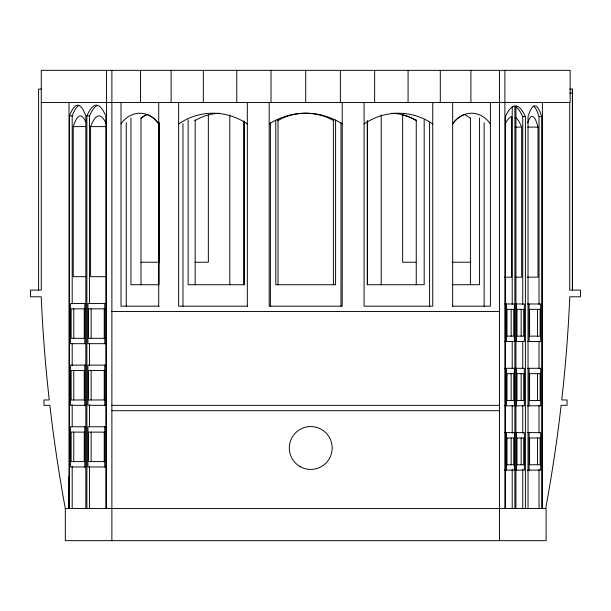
<?xml version="1.0" encoding="UTF-8"?>
<svg xmlns="http://www.w3.org/2000/svg" width="611" height="611" viewBox="0 0 611 611"><rect width="100%" height="100%" fill="white"/><g stroke="black" fill="none" stroke-linecap="round" stroke-linejoin="round"><path stroke-width="0.92" d="M572.408 89.099L572.408 290.088L572.408 89.099L569.727 89.099M68.844 508.78L68.997 476.626M41.273 89.099L38.592 89.099L38.592 290.088M569.727 93.116L572.408 93.116M41.273 102.495L570.139 102.495L570.139 70.341L41.273 70.341L41.273 290.088L30.55 290.088L30.55 296.793L41.197 296.793A1542.049 1542.049 0 0 0 47.681 385.396L49.262 399.968L43.946 399.968L43.946 405.322L49.865 405.322L51.706 420.704A1542.049 1542.049 0 0 0 65.316 508.505L65.316 540.659L546.097 540.659L546.097 508.505L65.316 508.505M69.524 508.505L69.524 115.899L72.19 115.899A327.282 32.108 -90 0 1 78.972 105.474M86.877 508.505L86.877 115.899L89.55 115.899A439.5 43.121 -90 0 1 97.424 105.474M516.096 107.07A489.083 47.986 -90 0 1 522.733 116.594L525.399 116.594L525.399 508.505M533.357 106.169A231.813 22.744 90 0 1 539.032 116.594L541.705 116.594L541.705 508.505M85.548 276.691L73.244 276.691L73.244 126.614L85.41 126.614M105.573 276.691L90.596 276.691L90.596 126.614L105.573 126.614M515.126 127.103L521.679 127.103L521.679 277.173L515.126 277.173M527.69 127.103L537.986 127.103L537.986 277.173L527.301 277.173M141.004 262.234L159.028 262.234M195.069 262.234L208.351 262.234L208.351 114.86M415.931 262.234L402.649 262.234L402.649 114.86M451.972 262.234L470.951 262.234M504.678 277.173L511.69 277.173L511.69 116.594L511.239 116.686A392.606 38.524 90 0 0 505.266 123.834M452.277 284.734L479.551 284.734L479.551 117.984M85.548 303.491L70.578 303.491L70.578 343.688L85.548 343.688M105.558 303.491L87.931 303.491L87.931 343.688L105.558 343.688M504.678 303.973L514.355 303.973L514.355 341.496L504.678 341.496M515.547 303.973L524.345 303.973L524.345 341.496L515.547 341.496M527.301 303.973L540.651 303.973L540.651 341.496L527.301 341.496M158.982 306.172L121.016 306.172L121.016 102.495M247.417 306.172L178.649 306.172L178.649 102.495M452.369 306.172L490.389 306.172L490.389 102.495M85.036 308.853L71.105 308.853L71.105 338.326L85.036 338.326M105.046 308.853L88.458 308.853L88.458 338.326L105.046 338.326M506.893 309.334L513.828 309.334L513.828 336.134L506.893 336.134M516.883 309.334L523.826 309.334L523.826 336.134L516.883 336.134M111.882 311.541L499.531 311.541M85.548 365.126L70.578 365.126L70.578 405.322L85.548 405.322M105.558 365.126L87.931 365.126L87.931 405.322L105.558 405.322M504.678 368.296L514.355 368.296L514.355 405.811L504.678 405.811M515.547 368.296L524.345 368.296L524.345 405.811L515.547 405.811M527.301 368.296L540.651 368.296L540.651 405.811L527.301 405.811M85.036 370.487L71.105 370.487L71.105 399.968L85.036 399.968M105.046 370.487L88.458 370.487L88.458 399.968L105.046 399.968M506.893 373.649L513.828 373.649L513.828 400.449L506.893 400.449M516.883 373.649L523.826 373.649L523.826 400.449L516.883 400.449M111.882 405.337L499.531 405.337M111.882 410.699L499.531 410.699M85.548 426.768L70.578 426.768L70.578 466.964L85.548 466.964M105.558 426.768L87.931 426.768L87.931 466.964L105.558 466.964M85.036 432.122L71.105 432.122L71.105 461.603L85.036 461.603M105.046 432.122L88.458 432.122L88.458 461.603L105.046 461.603M504.678 432.611L514.355 432.611L514.355 470.126L504.678 470.126M515.547 432.611L524.345 432.611L524.345 470.126L515.547 470.126M527.301 432.611L540.651 432.611L540.651 470.126L527.301 470.126M506.893 437.972L513.828 437.972L513.828 464.765L506.893 464.765M516.883 437.972L523.826 437.972L523.826 464.765L516.883 464.765M569.727 102.633L569.727 290.088L580.45 290.088L580.45 296.793L569.803 296.793A1542.049 1542.049 0 0 1 563.319 385.396L561.738 399.968L567.054 399.968L567.054 405.322L561.135 405.322L559.294 420.704A1542.049 1542.049 0 0 1 545.684 508.505M542.408 102.495L542.408 508.505M539.032 116.594L539.032 304.438M539.032 341.633L539.032 368.326M539.032 405.521L539.032 433.168M539.032 469.408L539.032 508.505M537.459 309.334L537.459 336.134M537.459 373.649L537.459 400.449M537.459 437.972L537.459 464.765M529.08 303.973L529.08 341.496M529.08 368.296L529.08 405.811M529.08 432.611L529.08 470.126M528.026 508.505L528.026 116.594A231.813 22.744 -90 0 1 541.705 116.594M522.733 116.594L522.733 304.438M522.733 341.633L522.733 368.326M522.733 405.521L522.733 433.168M522.733 469.408L522.733 508.505M521.152 309.334L521.152 336.134M521.152 373.649L521.152 400.449M521.152 437.972L521.152 464.765M516.982 309.334L516.982 336.134M516.982 373.649L516.982 400.449M516.982 437.972L516.982 464.765M516.463 303.973L516.463 341.496M516.463 368.296L516.463 405.811M516.463 432.611L516.463 470.126M515.936 105.963L515.936 508.505M514.882 105.963L514.882 508.505M512.217 106.917L512.217 304.37M512.217 341.572L512.217 368.28M512.217 405.483L512.217 433.146M512.217 469.393L512.217 508.505M511.163 309.334L511.163 336.134M511.163 373.649L511.163 400.449M511.163 437.972L511.163 464.765M506.993 309.334L506.993 336.134M506.993 373.649L506.993 400.449M506.993 437.972L506.993 464.765M506.466 303.973L506.466 341.496M506.466 368.296L506.466 405.811M506.466 432.611L506.466 470.126M505.419 508.505L505.419 116.594A489.083 47.986 90 0 1 513.729 106.169L517.082 106.169A489.083 47.986 90 0 1 525.399 116.594M504.892 70.341L504.892 508.505M499.531 70.341L499.531 540.659M484.133 122.719L484.133 306.172M470.898 70.341L470.898 102.495M470.424 117.984L470.424 284.734M452.675 102.495L452.675 306.172M440.294 70.341L440.294 102.495M432.756 102.495L432.756 306.172L364.087 306.172L364.087 102.495M429.594 122.719L429.594 306.172M424.179 119.886L424.179 284.734L367.257 284.734L367.257 120.841M416.251 119.886L416.251 284.734M408.079 70.341L408.079 102.495M381.211 114.906L381.211 284.787M374.642 70.341L374.642 102.495M367.501 120.841L367.501 284.734M342.229 102.495L342.229 306.172L269.184 306.172L269.184 102.495M340.984 122.719L340.984 306.172M340.38 70.341L340.38 102.495M335.592 119.886L335.592 284.734L275.782 284.734L275.782 120.841M333.392 119.886L333.392 284.734M305.706 70.341L305.706 102.495M278.013 119.886L278.013 284.734M271.024 70.341L271.024 102.495M270.39 122.719L270.39 306.172M247.325 102.495L247.325 306.172M244.156 121.795L244.156 284.734L188.127 284.734L188.127 119.886M243.911 120.841L243.911 284.734M236.763 70.341L236.763 102.495M229.789 114.906L229.789 284.787M203.326 70.341L203.326 102.495M195.161 119.886L195.161 284.734M182.972 123.674L182.972 306.172M171.111 70.341L171.111 102.495M159.135 122.75L159.135 262.814M158.982 122.75L158.982 284.734L130.96 284.734L130.96 117.984M158.73 102.495L158.73 306.172M140.981 117.984L140.981 284.734M140.507 70.341L140.507 102.495M126.263 122.719L126.263 306.172M111.882 70.341L111.882 540.659M106.52 70.341L106.52 508.505M105.81 508.505L105.81 115.899A439.5 43.121 90 0 0 86.877 115.899M104.756 303.491L104.756 343.688M104.756 365.126L104.756 405.322M104.756 426.768L104.756 466.964M104.237 308.853L104.237 338.326M104.237 370.487L104.237 399.968M104.237 432.122L104.237 461.603M91.123 308.853L91.123 338.326M91.123 370.487L91.123 399.968M91.123 432.122L91.123 461.603M89.55 115.899L89.55 303.621M89.55 343.649L89.55 365.561M89.55 404.635L89.55 426.547M89.55 466.575L89.55 508.505M85.83 508.505L85.83 115.899A327.282 32.108 -90 0 0 69.524 115.899M84.776 303.491L84.776 343.688M84.776 365.126L84.776 405.322M84.776 426.768L84.776 466.964M84.249 308.853L84.249 338.326M84.249 370.487L84.249 399.968M84.249 432.122L84.249 461.603M73.771 308.853L73.771 338.326M73.771 370.487L73.771 399.968M73.771 432.122L73.771 461.603M72.19 115.899L72.19 303.621M72.19 343.649L72.19 365.561M72.19 404.635L72.19 426.547M72.19 466.575L72.19 508.505M68.997 102.495L68.997 508.505M527.66 122.895A167.49 16.436 90 0 1 537.986 127.103M515.745 117.579A392.606 38.524 90 0 1 521.679 127.103M90.596 126.614A348.385 34.185 90 0 1 106.047 123.353M73.244 126.614A249.563 24.486 -90 0 1 85.7 121.948M401.946 114.654A54.944 52.859 90 0 1 416.618 120.741A54.944 52.859 -90 0 0 391.788 113.249M464.413 114.486A28.198 24.028 90 0 0 452.675 123.941A28.198 24.028 -90 0 1 490.389 123.941M178.649 123.941A65.53 62.643 -90 0 1 247.325 123.941M464.154 114.494A24.478 21.354 90 0 1 470.249 118.198M146.991 114.486A28.198 24.028 90 0 1 158.73 123.941A28.198 24.028 -90 0 0 121.016 123.941M364.087 123.941A65.53 62.643 90 0 1 432.756 123.941M194.787 120.741A54.944 52.859 -90 0 1 219.616 113.249M277.608 120.741A56.25 56.25 0 0 1 333.805 120.741M269.184 123.941A67.577 67.577 0 0 1 342.229 123.941M540.124 309.334L529.569 309.334L529.607 336.134L540.124 336.134L540.124 309.334M540.124 373.649L529.569 373.649L529.607 400.449L540.124 400.449L540.124 373.649M540.124 437.972L529.569 437.972L529.607 464.765L540.124 464.765L540.124 437.972M147.259 114.494A24.478 21.354 90 0 0 141.156 118.198A24.478 21.354 -90 0 1 147.259 114.494M300.024 466.552A21.438 21.438 0 0 0 332.185 447.985A21.438 21.438 0 0 0 300.024 429.418A21.438 21.438 0 0 0 300.024 466.552"/></g></svg>
